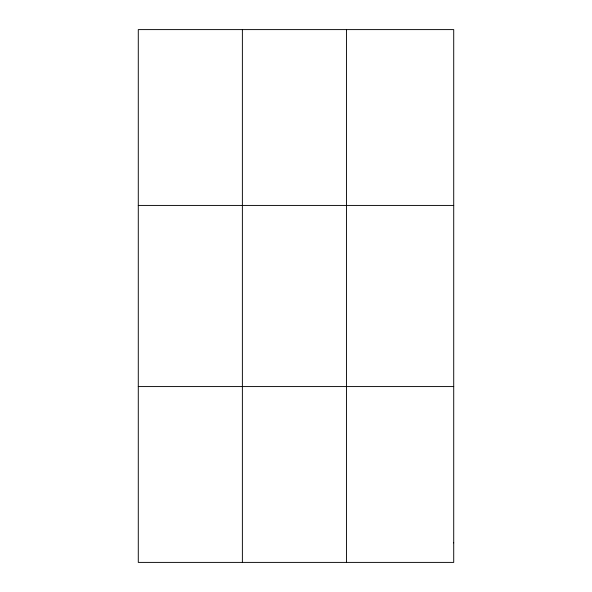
<?xml version="1.0" encoding="UTF-8"?>
<svg xmlns="http://www.w3.org/2000/svg" width="592" height="592" viewBox="0 0 592 592"><rect width="100%" height="100%" fill="white"/><g stroke="black" fill="none" stroke-linecap="round" stroke-linejoin="round"><path stroke-width="0.89" d="M242.38 29.6L242.38 562.4M346.468 29.6L346.468 562.4M138.284 205.424L453.716 205.424M138.284 386.576L453.716 386.576M453.716 542.864L453.716 562.4L138.284 562.4L138.284 29.6L453.716 29.6L453.716 542.864"/></g></svg>
